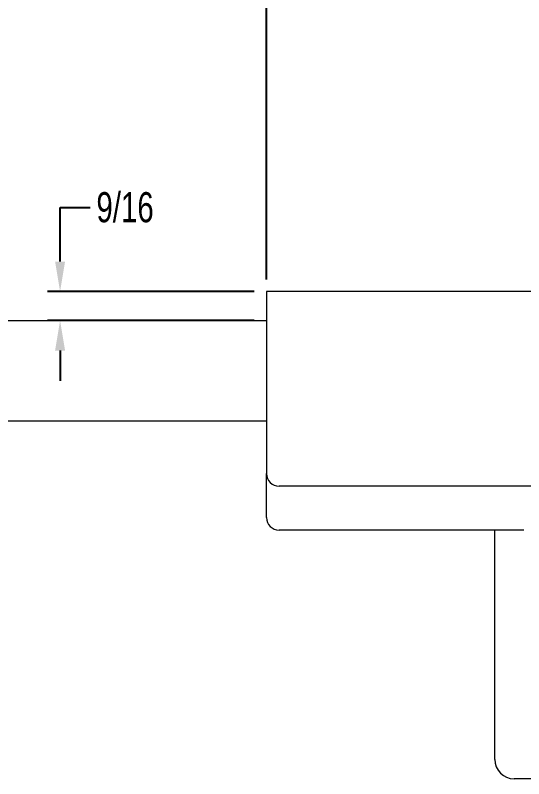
# Model space of a CAD drawing. Header units: inches. Extents: x 0.8 to 33.3, y 1.3 to 20.5.
# Drawn here: x 23.097 to 25.63, y 12.718 to 16.52 of the extents above; entities that cross this region are included whole.
import ezdxf

# ---------------------------------------------------------------- set-up
doc = ezdxf.new("R2010")
doc.units = ezdxf.units.IN
doc.header["$MEASUREMENT"] = 0
doc.header["$PDSIZE"] = -1
doc.layers.add('DIM', color=1, linetype='Continuous')
doc.styles.add('SLDTEXTSTYLE0', font='ARIAL.TTF', dxfattribs={"width": 0.7})
doc.dimstyles.new('SLDDIMSTYLE0', dxfattribs={"dimtxt": 0.15, "dimasz": 0.15, "dimexe": 0, "dimexo": 0.0625, "dimgap": 0.0375, "dimtad": 0, "dimtih": 1, "dimtoh": 1, "dimdec": 3, "dimlfac": 4, "dimrnd": 1e-09, "dimzin": 12, "dimdsep": 46, "dimtxsty": 'SLDTEXTSTYLE0', "dimsah": 1, "dimcen": 0.09, "dimadec": 0, "dimazin": 0, "dimtfac": 1, "dimtdec": 3, "dimtofl": 0, "dimtmove": 0, "dimatfit": 3, "dimfxl": 0, "dimtolj": 1, "dimtzin": 12, "dimarcsym": 0})
doc.dimstyles.new('SLDDIMSTYLE1', dxfattribs={"dimtxt": 0.15, "dimasz": 0.15, "dimexe": 0, "dimexo": 0.0625, "dimgap": 0.0375, "dimtad": 0, "dimtih": 1, "dimtoh": 1, "dimdec": 3, "dimlfac": 4, "dimrnd": 1e-09, "dimzin": 12, "dimdsep": 46, "dimtxsty": 'SLDTEXTSTYLE0', "dimsah": 1, "dimcen": 0.09, "dimadec": 0, "dimazin": 0, "dimtfac": 1, "dimtdec": 3, "dimtofl": 0, "dimtmove": 0, "dimatfit": 3, "dimfxl": 0, "dimtolj": 1, "dimtzin": 12, "dimarcsym": 0})

# ---------------------------------------------------------------- blocks, each defined once
blk = doc.blocks.new('*D13')
at = {"layer": 'DIM'}
for p, q in [((19.5145, 17.9177), (19.4395, 17.7677)), ((19.552, 17.8427), (19.5145, 17.9177)), ((24.3488, 15.2036), (24.3488, 17.9027)), ((4.8616, 17.8427), (13.7473, 17.8427)), ((19.402, 17.8427), (15.4631, 17.8427)), ((19.4395, 17.7677), (19.402, 17.8427)), ((24.3488, 17.8427), (19.552, 17.8427))]:
    blk.add_line(p, q, dxfattribs=at)
for points in [[(4.8616, 17.8427), (5.0116, 17.8227), (5.0116, 17.8627)], [(24.3488, 17.8427), (24.1988, 17.8627), (24.1988, 17.8227)]]:
    blk.add_solid(points, dxfattribs=at)
at = {"layer": 'DIM', "char_height": 0.15, "attachment_point": 1, "style": 'SLDTEXTSTYLE0'}
for s, insert in [('8\' DOOR = 122"', (13.9978, 18.7359)), ('10\' DOOR = 146 1/2"', (13.8255, 18.5027)), ('12\' DOOR = 170 1/2"', (13.8255, 18.2694)), ('14\' DOOR = 194 1/2"', (13.8255, 18.0361)), ('16\' DOOR = 218 1/2"', (13.8255, 17.8028)), ('18\' DOOR = 242 1/2"', (13.8255, 17.5695)), ('20\' DOOR = 266 1/2"', (13.8255, 17.3362)), ('24\' DOOR = 314 1/2"', (13.8255, 17.1029))]:
    blk.add_mtext(s, dxfattribs=dict(at, insert=insert))
blk = doc.blocks.new('*D14')
at = {"layer": 'DIM'}
for p, q in [((25.5614, 19.0503), (25.4864, 18.9003)), ((25.5989, 18.9753), (25.5614, 19.0503)), ((32.4113, 14.0955), (32.4113, 19.0353)), ((4.8616, 18.9753), (15.5185, 18.9753)), ((25.4489, 18.9753), (21.7544, 18.9753)), ((25.4864, 18.9003), (25.4489, 18.9753)), ((32.4113, 18.9753), (25.5989, 18.9753))]:
    blk.add_line(p, q, dxfattribs=at)
for points in [[(4.8616, 18.9753), (5.0116, 18.9553), (5.0116, 18.9953)], [(32.4113, 18.9753), (32.2613, 18.9953), (32.2613, 18.9553)]]:
    blk.add_solid(points, dxfattribs=at)
at = {"layer": 'DIM', "char_height": 0.15, "attachment_point": 1, "style": 'SLDTEXTSTYLE0'}
for s, insert in [('MIN. BACK ROOM', (15.9098, 19.1687)), (' = DOOR HEIGHT + 4\'-10" (ALLOWS FOR ACCESS)', (17.3463, 19.1687)), ('(OPERATOR TRACK MAY NEED TO BE SHORTENED FOR MIN. BACKROOM)', (15.5966, 18.9354))]:
    blk.add_mtext(s, dxfattribs=dict(at, insert=insert))
blk = doc.blocks.new('*D28')
at = {"color": 0, "linetype": 'ByBlock', "lineweight": -2}
for p, q in [((23.3202, 15.2936), (23.3202, 15.5631)), ((23.3202, 15.5631), (23.4702, 15.5631)), ((24.2863, 15.1436), (23.2577, 15.1436)), ((24.2863, 14.9999), (23.2577, 14.9999)), ((23.3202, 14.8499), (23.3202, 14.6999))]:
    blk.add_line(p, q, dxfattribs=at)
at = {"color": 0, "linetype": 'ByBlock'}
for points in [[(23.3202, 15.1436), (23.2952, 15.2936), (23.3452, 15.2936)], [(23.3202, 14.9999), (23.2952, 14.8499), (23.3452, 14.8499)]]:
    blk.add_solid(points, dxfattribs=at)
at = {"layer": 'DEFPOINTS', "color": 0, "linetype": 'ByBlock'}
for p in [(24.3488, 15.1436), (24.3488, 14.9999)]:
    blk.add_point(p, dxfattribs=at)
at = {"color": 0, "linetype": 'ByBlock', "insert": (23.644, 15.5631), "char_height": 0.15, "attachment_point": 5, "style": 'SLDTEXTSTYLE0'}
blk.add_mtext('9/16', dxfattribs=at)
blk = doc.blocks.new('*D27')
at = {"color": 0, "linetype": 'ByBlock', "lineweight": -2}
for p, q in [((24.3488, 15.2061), (24.3488, 17.8393)), ((24.4988, 17.8393), (26.8009, 17.8393)), ((29.5738, 17.8393), (27.2717, 17.8393)), ((29.7238, 14.7037), (29.7238, 17.8393))]:
    blk.add_line(p, q, dxfattribs=at)
at = {"color": 0, "linetype": 'ByBlock'}
for points in [[(24.3488, 17.8393), (24.4988, 17.8143), (24.4988, 17.8643)], [(29.7238, 17.8393), (29.5738, 17.8143), (29.5738, 17.8643)]]:
    blk.add_solid(points, dxfattribs=at)
at = {"layer": 'DEFPOINTS', "color": 0, "linetype": 'ByBlock'}
for p in [(24.3488, 15.1436), (29.7238, 14.6412)]:
    blk.add_point(p, dxfattribs=at)
at = {"color": 0, "linetype": 'ByBlock', "insert": (27.0363, 17.8393), "char_height": 0.15, "attachment_point": 5, "style": 'SLDTEXTSTYLE0'}
blk.add_mtext('21 1/2', dxfattribs=at)

msp = doc.modelspace()

# ---------------------------------------------------------------- linework, layer by layer
at = {"color": 7, "linetype": 'Continuous', "lineweight": 15}
for p, q in [((24.34882, 15.143627), (24.34882, 15.083728)), ((27.843819, 15.143627), (24.34882, 15.143627)), ((24.34882, 15.083728), (24.34882, 14.237377)), ((17.457984, 14.999878), (24.34882, 14.999878)), ((17.332984, 14.499878), (24.34882, 14.499878)), ((24.34882, 14.018628), (24.34882, 14.237377)), ((26.786319, 14.174878), (24.411319, 14.174878)), ((25.63007, 13.956128), (24.411319, 13.956128)), ((25.485892, 12.814393), (25.485892, 13.956128)), ((26.26987, 12.717925), (25.58237, 12.717925))]:
    msp.add_line(p, q, dxfattribs=at)
for centre, radius, start, end in [((24.411317, 14.237375), 0.062497, 179.99816, 270.00184), ((24.411319, 14.018627), 0.062499, 179.998777, 270.000148), ((25.582365, 12.814398), 0.096473, 180.002887, 270.002688)]:
    msp.add_arc(centre, radius, start, end, dxfattribs=at)

# ---------------------------------------------------------------- dimensions: what is measured, and where the dimension line sits
at = {"layer": 'DIM'}
for base, p1, text, picture, middle in [((4.861604, 17.84272), (24.34882, 15.143628), '8\' DOOR = 122"\\P10\' DOOR = 146 1/2"\\P12\' DOOR = 170 1/2"\\P14\' DOOR = 194 1/2"\\P16\' DOOR = 218 1/2"\\P18\' DOOR = 242 1/2"\\P20\' DOOR = 266 1/2"\\P24\' DOOR = 314 1/2"', '*D13', (14.605212, 17.84272)), ((4.861604, 18.975308), (32.41132, 14.035478), 'MIN. BACK ROOM = DOOR HEIGHT + 4\'-10" (ALLOWS FOR ACCESS)\\P(OPERATOR TRACK MAY NEED TO BE SHORTENED FOR MIN. BACKROOM)', '*D14', (18.636462, 18.975308))]:
    dim = msp.add_linear_dim(base=base, p1=p1, p2=(4.861604, 20.469534), text=text, dimstyle='SLDDIMSTYLE0', dxfattribs=at)
    dim.commit()
    dim.dimension.update_dxf_attribs({"geometry": picture, "text_midpoint": middle})
dim = msp.add_linear_dim(base=(29.72382, 17.839293), p1=(24.34882, 15.143628), p2=(29.72382, 14.641228), dimstyle='SLDDIMSTYLE0', override={"dimdec": 4, "dimlunit": 5, "dimfrac": 2}, dxfattribs=at)
dim.commit()
dim.dimension.update_dxf_attribs({"geometry": '*D27', "text_midpoint": (27.03632, 17.839293)})
dim = msp.add_linear_dim(base=(23.320161, 14.999878), p1=(24.34882, 15.143628), p2=(24.34882, 14.999878), angle=90, dimstyle='SLDDIMSTYLE1', override={"dimdec": 4, "dimlunit": 5, "dimfrac": 2}, dxfattribs=at)
dim.commit()
dim.dimension.update_dxf_attribs({"geometry": '*D28', "text_midpoint": (23.643997, 15.56314)})

doc.saveas('drawing.dxf')
